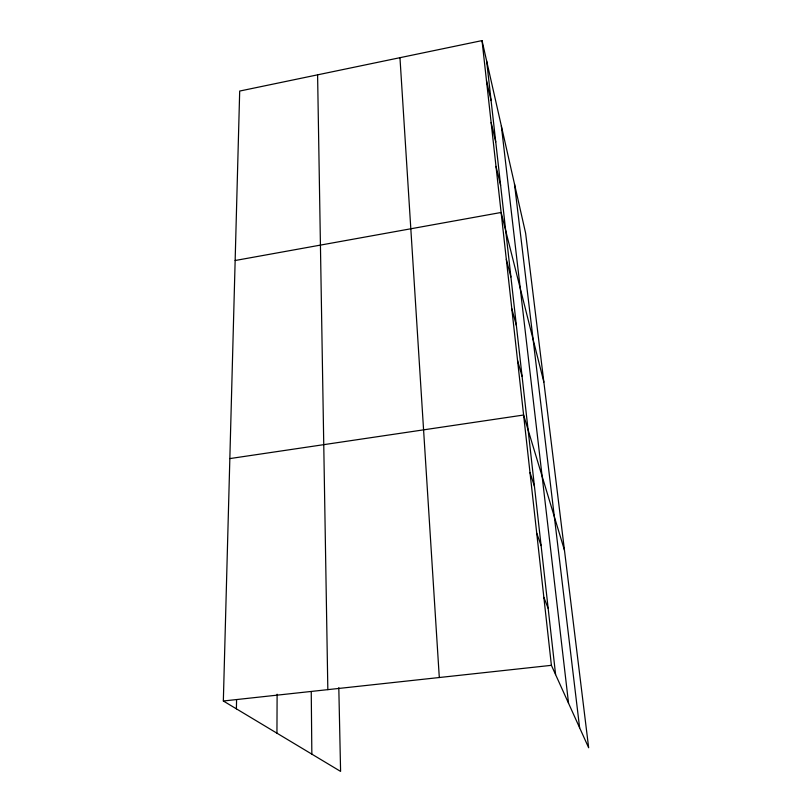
<?xml version="1.0" encoding="UTF-8"?>
<svg xmlns="http://www.w3.org/2000/svg" width="812" height="812" viewBox="0 0 812 812"><rect width="100%" height="100%" fill="white"/><g stroke="black" fill="none" stroke-linecap="round" stroke-linejoin="round"><path stroke-width="1.22" d="M276.943 733.185L277.115 694.219M236.393 708.835L236.576 700.045M338.807 687.662L340.593 771.4L223.341 701L239.692 91.056L482.034 40.6L525.628 233.206L588.659 747.761L551.399 665.332L482.034 40.6M235.145 260.51L501.116 212.47L543.867 382.097M229.837 458.587L523.608 415.023L564.462 550.221M223.341 701L551.399 665.332M543.857 597.378L548.151 608.33M536.732 533.21L541.107 545.623M529.992 472.513L534.428 486.226M517.548 360.477L522.086 376.352M511.793 308.672L516.361 325.439M506.323 259.393L510.91 276.963M496 166.409L500.618 185.319M491.128 122.51L495.746 141.968M486.469 80.621L491.087 100.566M514.483 183.928L579.616 727.755M501.349 125.921L568.552 703.283M486.642 60.971L555.601 674.62M399.961 57.682L439.302 677.523M317.593 74.836L327.835 689.642M311.25 691.946L311.849 754.145"/></g></svg>
